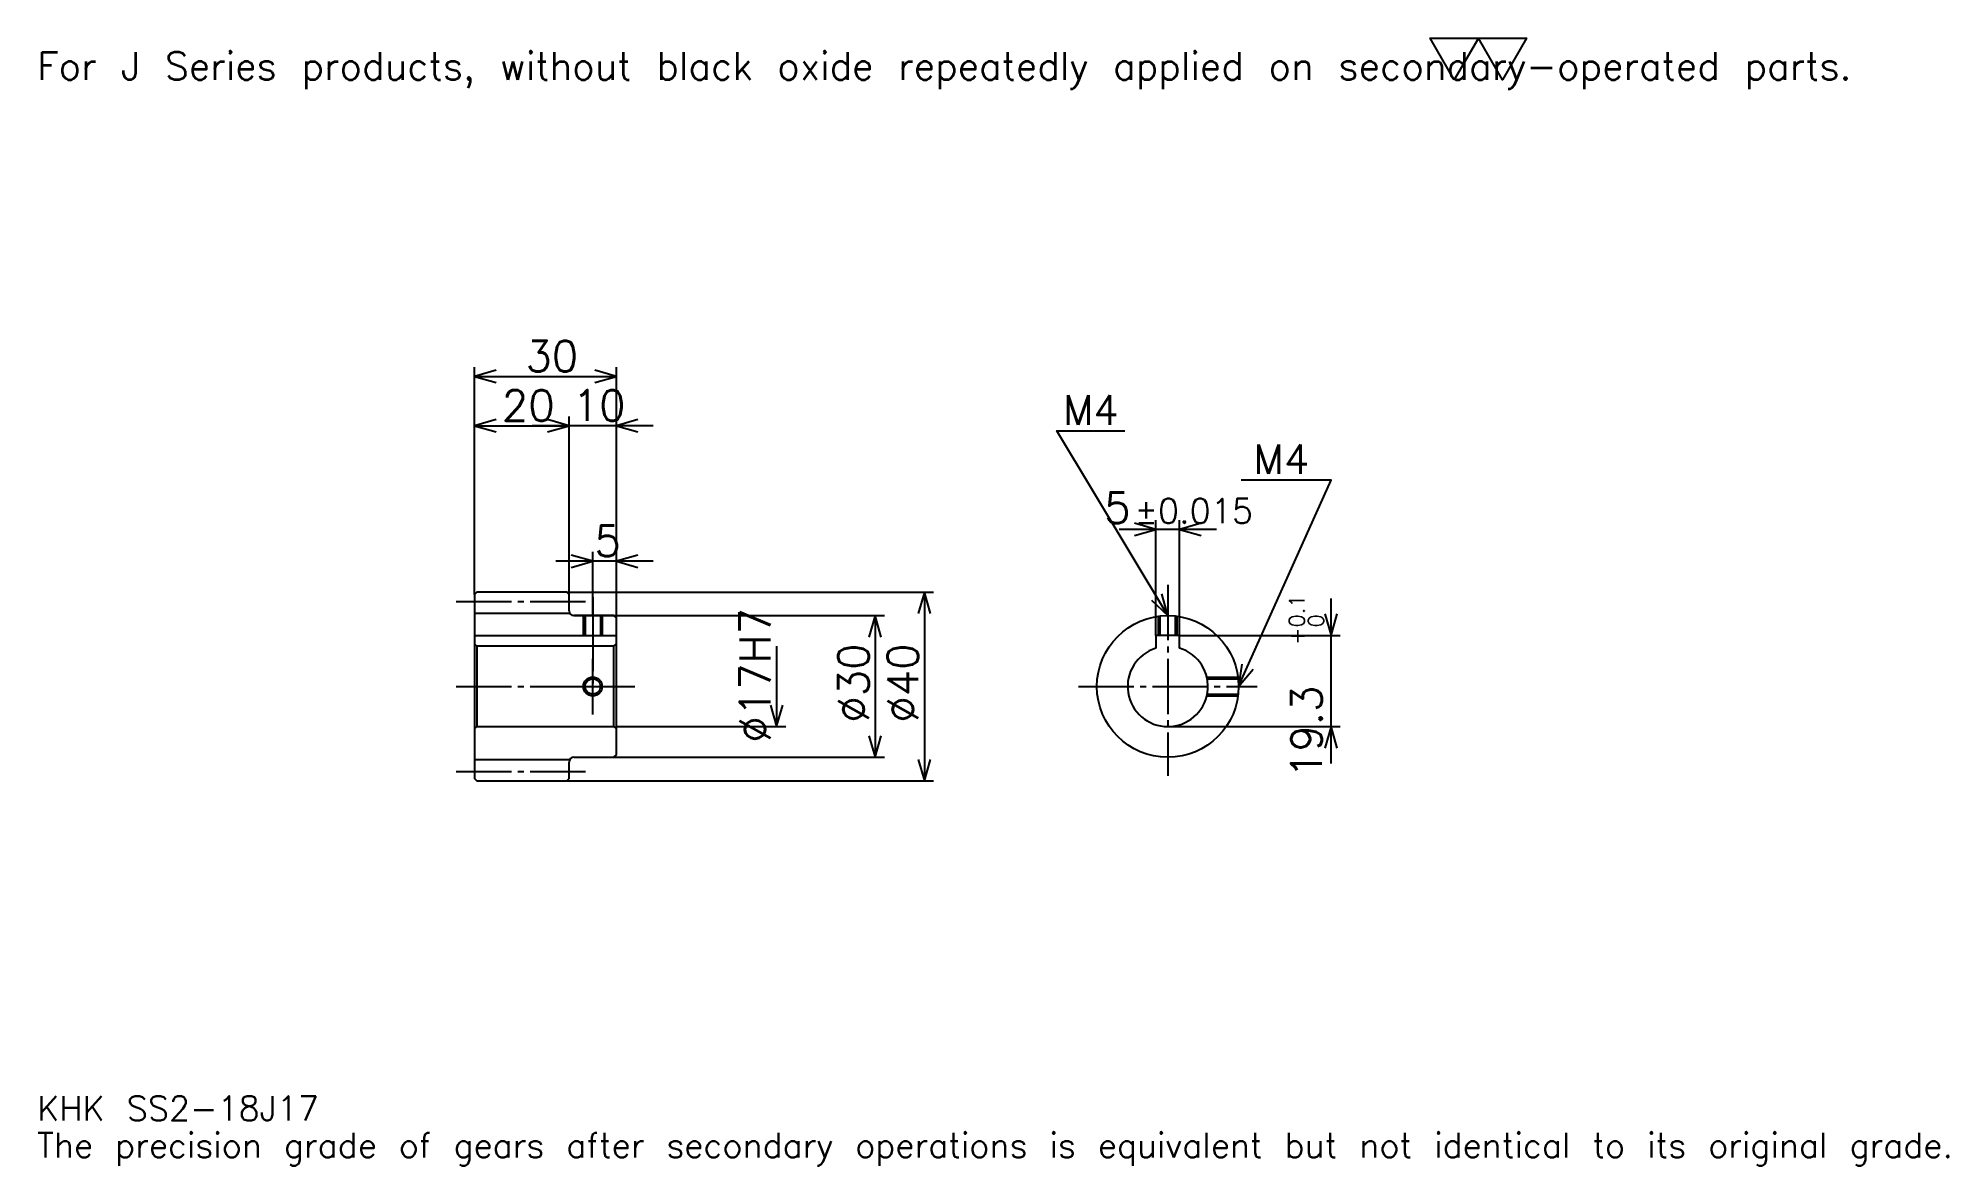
# Model space of a CAD drawing. Extents: x 13 to 418, y 5 to 244.
import ezdxf

# ---------------------------------------------------------------- set-up
doc = ezdxf.new("R2010")
doc.units = 0
doc.linetypes.add('DASHDOT', pattern=[15.652174, 11.73913, -1.304348, 1.304348, -1.304348])
doc.layers.get('0').update_dxf_attribs({"linetype": 'CONTINUOUS'})
doc.layers.add('DASHDOT', color=6, linetype='DASHDOT')
doc.styles.add('KANJI', font='TXT', dxfattribs={"bigfont": 'BIGFONT'})

msp = doc.modelspace()

# ---------------------------------------------------------------- linework, layer by layer
at = {"color": 5}
for p, q in [((105.652168, 126.304344), (105.652168, 173.91304)), ((105.652168, 171.956512), (135.652161, 171.956512)), ((135.652161, 126.304344), (135.652161, 173.91304)), ((125.652168, 126.304344), (125.652168, 163.478256)), ((105.652168, 161.521729), (125.652168, 161.521729)), ((143.478256, 161.521729), (117.82608, 161.521729)), ((262.717377, 139.565216), (242.065216, 139.565216)), ((249.891296, 117.104347), (249.891296, 141.521729)), ((254.891296, 117.104347), (254.891296, 141.521729)), ((130.652161, 126.304344), (130.652161, 134.782608)), ((143.478256, 132.82608), (122.82608, 132.82608)), ((105.652168, 125.804344), (105.652168, 126.304344)), ((125.152168, 126.304344), (135.652161, 126.304344)), ((125.652168, 125.804344), (125.652168, 126.304344)), ((130.652161, 121.304344), (130.652161, 126.304344)), ((130.652161, 121.304344), (130.652161, 126.304344)), ((135.652161, 126.304344), (202.82608, 126.304344)), ((135.652161, 120.804344), (135.652161, 126.304344)), ((200.869568, 126.304344), (200.869568, 86.304344)), ((286.956512, 89.978256), (286.956512, 124.930435)), ((126.652168, 121.304344), (135.652161, 121.304344)), ((135.652161, 121.304344), (192.391296, 121.304344)), ((190.434784, 121.304344), (190.434784, 91.304344)), ((169.565216, 114.804344), (169.565216, 97.804344)), ((254.891296, 117.104347), (288.913055, 117.104347)), ((135.652161, 97.804344), (171.521729, 97.804344)), ((252.391296, 97.804344), (288.913055, 97.804344)), ((126.652168, 91.304344), (135.652161, 91.304344)), ((135.652161, 91.304344), (192.391296, 91.304344)), ((125.152168, 86.304344), (135.652161, 86.304344)), ((135.652161, 86.304344), (202.82608, 86.304344))]:
    msp.add_line(p, q, dxfattribs=at)
at = {"color": 4}
for p, q in [((105.652168, 121.804344), (125.652168, 121.804344)), ((105.652168, 117.104347), (135.652161, 117.104347)), ((106.152168, 114.804344), (106.152168, 97.804344)), ((135.152161, 114.804344), (135.652161, 115.304344)), ((135.152161, 97.804344), (135.652161, 97.304344)), ((105.652168, 90.804344), (125.652168, 90.804344))]:
    msp.add_line(p, q, dxfattribs=at)
at = {"color": 7}
msp.add_lwpolyline([(313.043488, 234.782608), (307.956543, 243.600006), (328.304352, 243.600006), (323.217407, 234.782608), (318.130432, 243.600006), (313.043488, 234.782608)], dxfattribs=at)
at = {"color": 5}
for points in [[(110.217384, 173.260864), (105.652168, 171.956512), (110.217384, 170.652176)], [(131.086945, 170.652176), (135.652161, 171.956512), (131.086945, 173.260864)], [(110.217384, 162.82608), (105.652168, 161.521729), (110.217384, 160.217392)], [(121.086952, 160.217392), (125.652168, 161.521729), (121.086952, 162.82608)], [(121.086952, 160.217392), (125.652168, 161.521729), (121.086952, 162.82608)], [(140.217377, 162.82608), (135.652161, 161.521729), (140.217377, 160.217392)], [(252.391296, 121.304344), (228.91304, 160.434784), (243.260864, 160.434784)], [(267.391296, 106.304344), (286.956512, 150), (267.913055, 150)], [(245.32608, 138.260864), (249.891296, 139.565216), (245.32608, 140.869568)], [(259.456512, 140.869568), (254.891296, 139.565216), (259.456512, 138.260864)], [(126.086952, 131.521729), (130.652161, 132.82608), (126.086952, 134.130432)], [(140.217377, 134.130432), (135.652161, 132.82608), (140.217377, 131.521729)], [(202.173904, 121.739128), (200.869568, 126.304344), (199.565216, 121.739128)], [(248.924042, 124.547905), (252.391296, 121.304344), (251.16098, 125.890068)], [(285.652161, 121.669563), (286.956512, 117.104347), (288.260864, 121.669563)], [(191.73912, 116.739128), (190.434784, 121.304344), (189.130432, 116.739128)], [(268.066498, 111.00399), (267.391296, 106.304344), (270.447418, 109.937904)], [(168.260864, 102.36956), (169.565216, 97.804344), (170.869568, 102.36956)], [(288.260864, 93.239128), (286.956512, 97.804344), (285.652161, 93.239128)], [(189.130432, 95.86956), (190.434784, 91.304344), (191.73912, 95.86956)], [(199.565216, 90.86956), (200.869568, 86.304344), (202.173904, 90.86956)]]:
    msp.add_lwpolyline(points, dxfattribs=at)
at = {"color": 4}
for points in [[(125.652168, 122.304344), (125.652168, 125.804344), (125.152168, 126.304344), (106.152168, 126.304344), (105.652168, 125.804344), (105.652168, 97.304344)], [(126.652168, 91.304344), (135.152161, 91.304344), (135.652161, 91.804344), (135.652161, 120.804344), (135.152161, 121.304344), (126.652168, 121.304344)], [(128.652161, 121.304344), (128.652161, 117.104347)], [(129.032166, 121.304344), (129.032166, 117.104347)], [(132.272171, 121.304344), (132.272171, 117.104347)], [(132.652161, 121.304344), (132.652161, 117.104347)], [(250.391296, 117.104347), (250.391296, 121.17041)], [(250.771301, 117.104347), (250.771301, 121.216606)], [(254.011292, 117.104347), (254.011292, 121.216606)], [(254.391296, 117.104347), (254.391296, 121.17041)], [(105.652168, 97.304344), (106.152168, 97.804344), (135.152161, 97.804344), (135.152161, 114.804344), (106.152168, 114.804344), (105.652168, 115.304344)], [(254.891296, 114.428383), (254.891296, 117.104347), (249.891296, 117.104347), (249.891296, 114.428383)], [(260.652649, 108.304344), (267.257385, 108.304344)], [(260.735504, 107.924347), (267.303558, 107.924347)], [(260.652649, 104.304344), (267.257385, 104.304344)], [(260.735504, 104.684341), (267.303558, 104.684341)], [(105.652168, 97.304344), (105.652168, 86.804344), (106.152168, 86.304344), (125.152168, 86.304344), (125.652168, 86.804344), (125.652168, 90.304344)]]:
    msp.add_lwpolyline(points, dxfattribs=at)
for centre, radius in [((252.391296, 106.304344), 15), ((130.652161, 106.304344), 1.62)]:
    msp.add_circle(centre, radius, dxfattribs=at)
at = {"color": 7}
msp.add_circle((130.652161, 106.304344), 2, dxfattribs=at)
at = {"color": 4}
for centre, radius, start, end in [((126.652168, 122.304344), 1, 180, 270), ((252.391296, 106.304344), 8.5, 107.10463483, 72.89536517), ((126.652168, 90.304344), 1, 90, 180)]:
    msp.add_arc(centre, radius, start, end, dxfattribs=at)
at = {"layer": 'DASHDOT', "color": 7}
for p, q in [((252.391296, 127.82608), (252.391296, 87.391296)), ((101.739128, 124.304344), (129.565216, 124.304344)), ((130.652161, 121.304344), (130.652161, 106.304344)), ((101.739128, 106.304344), (139.565216, 106.304344)), ((233.478256, 106.304344), (271.304352, 106.304344)), ((101.739128, 88.304344), (129.565216, 88.304344))]:
    msp.add_line(p, q, dxfattribs=at)
for points in [[(130.652161, 125.217392), (130.652161, 113.191299)], [(130.652161, 100.391304), (130.652161, 112.217384)], [(124.73912, 106.304344), (136.565216, 106.304344)]]:
    msp.add_lwpolyline(points, dxfattribs=at)

# ---------------------------------------------------------------- texts
at = {"color": 7, "style": 'KANJI'}
for s, height, p in [('For J Series products, without black oxide repeatedly applied on secondary-operated parts.', 5.869565, (13.043478, 234.782608)), ('30', 6.521739, (116.41304, 173)), ('20', 6.521739, (111.41304, 162.565216)), ('10', 6.521739, (126.41304, 162.565216)), ('M4', 6.26087, (230.217377, 161.739136)), ('M4', 6.26087, (270.521729, 151.304352)), ('5', 6.521739, (238.929138, 140.869568)), ('%%p0.015', 5.217391, (245.384857, 140.869568)), ('5', 6.521739, (131.032608, 133.869568)), ('KHK SS2-18J17', 5.217391, (13.043478, 14.347826)), ('The precision grade of gears after secondary operations is equivalent but not identical to its original grade.', 5.217391, (13.043478, 6.521739))]:
    msp.add_text(s, height=height, dxfattribs=at).set_placement(p)
for s, height, p in [('%%c17H7', 6.521739, (168.260864, 94.402168)), ('0.1', 3.26087, (281.347839, 118.809372)), ('+', 3.26087, (281.347839, 115.157196)), ('0', 3.26087, (285.391296, 118.809372)), ('%%c30', 6.521739, (189.130432, 98.641296)), ('%%c40', 6.521739, (199.565216, 98.641296)), ('19.3', 6.521739, (285, 86.928528))]:
    msp.add_text(s, height=height, rotation=90, dxfattribs=at).set_placement(p)

doc.saveas('drawing.dxf')
